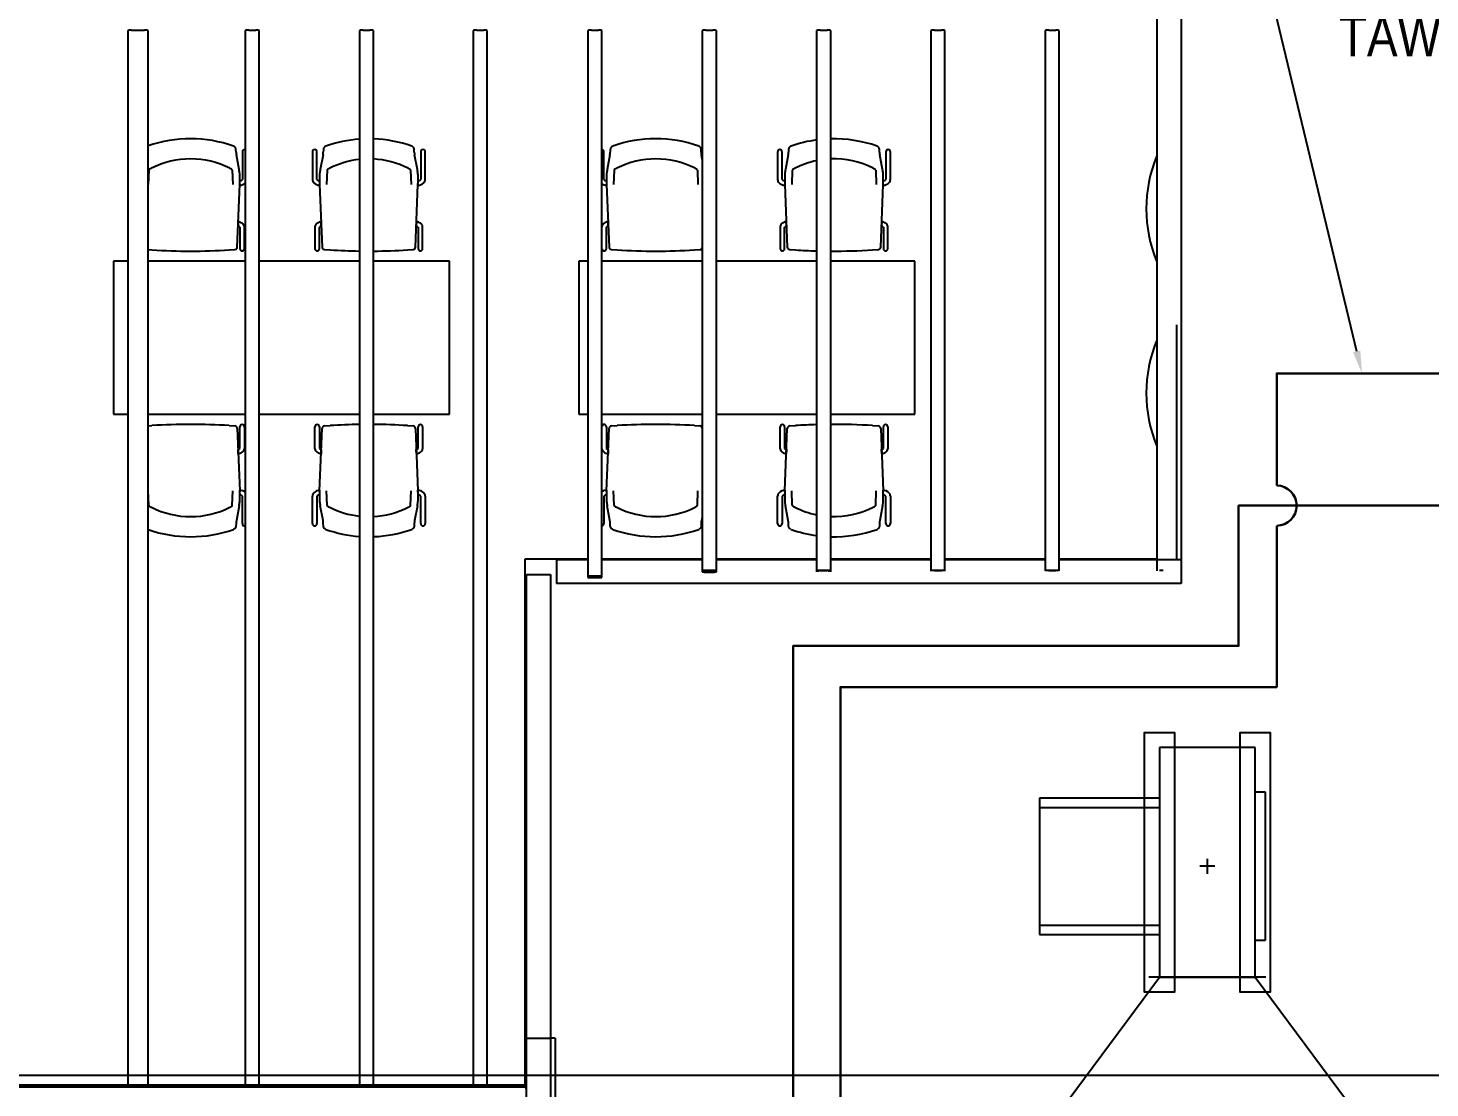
# Model space of a CAD drawing. Header units: inches. Extents: x -3 to 209, y -384 to 20.
# Drawn here: x 143.21 to 150.2, y -264.9 to -259.62 of the extents above; entities that cross this region are included whole.
import ezdxf
from ezdxf import colors
from ezdxf.entities.mleader import LeaderData, LeaderLine
from ezdxf.math import Vec2, Vec3

# ---------------------------------------------------------------- set-up
doc = ezdxf.new("R2010")
doc.units = ezdxf.units.IN
doc.header["$MEASUREMENT"] = 0
for name, color, linetype, lineweight in [('A-FLOR', 253, 'Continuous', 9), ('HVAC -Textos Suministro', 7, 'Continuous', 9), ('I-FURN', 253, 'Continuous', 9), ('I-FURN-PNLS', 253, 'Continuous', 9), ('Q-SPCQ', 253, 'Continuous', 9), ('S-BEAM', 253, 'Continuous', 13), ('S-GRID', 253, 'Continuous', 9), ('TUBO HVAC', 1, 'Continuous', 30)]:
    doc.layers.add(name, color=color, linetype=linetype, lineweight=lineweight)
for name, color, linetype in [('A-WALL', 253, 'Continuous'), ('NFF-FURN', 253, 'Continuous'), ('PROYECTADOS', 253, 'Continuous')]:
    doc.layers.add(name, color=color, linetype=linetype)
doc.styles.add('Arial Narrow', font='ARIALN.TTF', dxfattribs={"height": 0.00295})
doc.styles.get("Standard").update_dxf_attribs({"font": 'arial.ttf'})

# ---------------------------------------------------------------- blocks, each defined once
blk = doc.blocks.new('V201D245')
at = {"linetype": 'Continuous'}
for p, q in [((-14.6, 9.38), (-14.6, 11.38)), ((-14.6, 11.38), (14.6, 11.38)), ((14.6, 11.38), (14.6, 9.38)), ((21.75, 11.5), (21.75, -11.5)), ((-23.31, 9.38), (-23.31, -9.38)), ((21.75, 9.38), (-23.31, 9.38)), ((-1.48, 0), (1.48, 0)), ((0, 1.48), (0, -1.48)), ((-23.31, -9.38), (21.75, -9.38)), ((-13.38, -9.38), (-13.38, -32.94)), ((-11.56, -32.94), (-11.56, -9.38)), ((11.56, -32.94), (11.56, -9.38)), ((13.38, -32.94), (13.38, -9.38)), ((-13.38, -32.94), (13.38, -32.94))]:
    blk.add_line(p, q, dxfattribs=at)
blk = doc.blocks.new('20170303 - Modelo Est RT 16 Arpro CENTRAL_rvt-1-Borde De Placa SobreCubierta')
at = {"layer": 'A-FLOR', "linetype": 'ByBlock', "lineweight": -2}
for p, q in [((-12.4535, 11.826), (-12.4535, 11.8031)), ((-15.2899, 9.1666), (-15.6039, 9.1666)), ((-15.6039, 9.1666), (-15.6039, 6.5452)), ((-14.7194, 9.1666), (-15.2199, 9.1666)), ((-14.1493, 9.1666), (-14.6495, 9.1666)), ((-13.5794, 9.1666), (-14.0793, 9.1666)), ((-13.0093, 9.1666), (-13.5094, 9.1666)), ((-12.4535, 9.1666), (-12.9394, 9.1666))]:
    blk.add_line(p, q, dxfattribs=at)
at = {"layer": 'S-BEAM', "linetype": 'ByBlock', "lineweight": -2}
for p, q in [((-17.5837, 11.8031), (-17.5837, 6.535)), ((-17.5659, 11.804), (-17.5015, 11.804)), ((-17.4837, 6.535), (-17.4837, 11.8031)), ((-16.9988, 11.8031), (-16.9988, 6.535)), ((-16.981, 11.804), (-16.9466, 11.804)), ((-16.9288, 6.535), (-16.9288, 11.8031)), ((-16.4296, 11.8031), (-16.4296, 6.535)), ((-16.4118, 11.804), (-16.3774, 11.804)), ((-16.3596, 6.535), (-16.3596, 11.8031)), ((-15.8619, 11.8031), (-15.8619, 6.535)), ((-15.8441, 11.804), (-15.8097, 11.804)), ((-15.7919, 6.535), (-15.7919, 11.8031)), ((-15.2899, 11.8031), (-15.2899, 9.0819)), ((-15.2721, 11.804), (-15.2377, 11.804)), ((-15.2199, 9.0819), (-15.2199, 11.8031)), ((-14.7194, 11.8031), (-14.7194, 9.1098)), ((-14.7016, 11.804), (-14.6672, 11.804)), ((-14.6494, 9.1098), (-14.6494, 11.8031)), ((-14.1493, 11.8031), (-14.1493, 9.1098)), ((-14.1315, 11.804), (-14.0971, 11.804)), ((-14.0793, 9.1098), (-14.0793, 11.8031)), ((-13.5794, 11.8031), (-13.5794, 9.1098)), ((-13.5616, 11.804), (-13.5272, 11.804)), ((-13.5094, 9.1098), (-13.5094, 11.8031)), ((-13.0093, 11.8031), (-13.0093, 9.1098)), ((-12.9915, 11.804), (-12.9571, 11.804)), ((-12.9393, 9.1098), (-12.9393, 11.8031)), ((-12.4535, 11.8031), (-12.4535, 9.1098)), ((-12.3535, 9.1657), (-12.3535, 10.3352)), ((-14.7194, 9.1098), (-14.7194, 9.1041)), ((-14.7105, 9.1041), (-14.7105, 9.1098)), ((-14.6672, 9.1107), (-14.7016, 9.1107)), ((-14.7016, 9.1102), (-14.6672, 9.1102)), ((-14.6672, 9.1037), (-14.7016, 9.1037)), ((-14.7016, 9.1032), (-14.6672, 9.1032)), ((-14.6583, 9.1098), (-14.6583, 9.1041)), ((-14.6494, 9.1041), (-14.6494, 9.1098)), ((-14.1493, 9.1098), (-14.1493, 9.1041)), ((-14.1404, 9.1041), (-14.1404, 9.1098)), ((-14.0971, 9.1107), (-14.1315, 9.1107)), ((-14.1315, 9.1102), (-14.0971, 9.1102)), ((-14.0882, 9.1098), (-14.0882, 9.1041)), ((-14.0793, 9.1041), (-14.0793, 9.1098)), ((-13.5794, 9.1098), (-13.5794, 9.1067)), ((-13.5705, 9.1068), (-13.5705, 9.1098)), ((-13.5272, 9.1107), (-13.5616, 9.1107)), ((-13.5616, 9.1102), (-13.5272, 9.1102)), ((-13.5183, 9.1098), (-13.5183, 9.1069)), ((-13.5094, 9.107), (-13.5094, 9.1098)), ((-12.9571, 9.1107), (-12.9915, 9.1107)), ((-12.9915, 9.1102), (-12.9571, 9.1102)), ((-12.4215, 9.1107), (-12.4357, 9.1107)), ((-15.2899, 9.0819), (-15.2899, 9.0762)), ((-15.281, 9.0762), (-15.281, 9.0819)), ((-15.2377, 9.0828), (-15.2721, 9.0828)), ((-15.2721, 9.0823), (-15.2377, 9.0823)), ((-15.2377, 9.0758), (-15.2721, 9.0758)), ((-15.2721, 9.0754), (-15.2377, 9.0754)), ((-15.2288, 9.0819), (-15.2288, 9.0762)), ((-15.2199, 9.0762), (-15.2199, 9.0819)), ((-15.5989, 6.5452), (-29.0847, 6.5452)), ((-18.1978, 6.5363), (-17.5674, 6.5363)), ((-17.5015, 6.5359), (-17.5659, 6.5359)), ((-17.5001, 6.5363), (-16.9825, 6.5363)), ((-16.9466, 6.5359), (-16.981, 6.5359)), ((-16.9451, 6.5363), (-16.4132, 6.5363)), ((-16.3774, 6.5359), (-16.4118, 6.5359)), ((-16.3759, 6.5363), (-15.8456, 6.5363)), ((-15.8097, 6.5359), (-15.8441, 6.5359)), ((-15.8083, 6.5363), (-15.5989, 6.5363)), ((-15.5989, 6.5452), (-15.5989, 6.5274))]:
    blk.add_line(p, q, dxfattribs=at)
for centre, major_axis, ratio, start_param, end_param in [((-17.5659, 11.8031), (0.0178, 0), 0.049437, 1.570796, 3.141593), ((-17.5015, 11.8031), (0.0178, 0), 0.049437, 0, 1.570796), ((-16.981, 11.8031), (0.0178, 0), 0.049437, 1.570796, 3.141593), ((-16.9466, 11.8031), (0.0178, 0), 0.049437, 0, 1.570796), ((-16.4118, 11.8031), (0.0178, 0), 0.049437, 1.570796, 3.141593), ((-16.3774, 11.8031), (0.0178, 0), 0.049437, 0, 1.570796), ((-15.8441, 11.8031), (0.0178, 0), 0.049437, 1.570796, 3.141593), ((-15.8097, 11.8031), (0.0178, 0), 0.049437, 0, 1.570796), ((-15.2721, 11.8031), (0.0178, 0), 0.049437, 1.570796, 3.141593), ((-15.2377, 11.8031), (0.0178, 0), 0.049437, 0, 1.570796), ((-14.7016, 11.8031), (0.0178, 0), 0.049445, 1.570796, 3.141593), ((-14.6672, 11.8031), (0.0178, 0), 0.049445, 0, 1.570796), ((-14.1315, 11.8031), (0.0178, 0), 0.049445, 1.570796, 3.141593), ((-14.0971, 11.8031), (0.0178, 0), 0.049445, 0, 1.570796), ((-13.5616, 11.8031), (0.0178, 0), 0.049445, 1.570796, 3.141593), ((-13.5272, 11.8031), (0.0178, 0), 0.049445, 0, 1.570796), ((-12.9915, 11.8031), (0.0178, 0), 0.049445, 1.570796, 3.141593), ((-12.9571, 11.8031), (0.0178, 0), 0.049445, 0, 1.570796), ((-12.4357, 11.8031), (0.0178, 0), 0.049445, 2.775298, 3.141593), ((-14.7016, 9.1098), (0.0178, 0), 0.049445, 1.570796, 3.141593), ((-14.7016, 9.1041), (0.0178, 0), 0.049445, 3.141593, 4.712389), ((-14.7016, 9.1098), (0.0089, 0), 0.049445, 1.570796, 3.141593), ((-14.7016, 9.1041), (0.0089, 0), 0.049445, 3.141593, 4.712389), ((-14.6672, 9.1098), (0.0178, 0), 0.049445, 0, 1.570796), ((-14.6672, 9.1098), (0.0089, 0), 0.049445, 0, 1.570796), ((-14.6672, 9.1041), (-0.0178, 0), 0.049445, 1.570796, 3.141593), ((-14.6672, 9.1041), (0.0089, 0), 0.049445, 4.712389, 6.283185), ((-14.1315, 9.1098), (0.0178, 0), 0.049445, 1.570796, 3.141593), ((-14.1315, 9.1098), (0.0089, 0), 0.049445, 1.570796, 3.141593), ((-14.0971, 9.1098), (0.0178, 0), 0.049445, 0, 1.570796), ((-14.0971, 9.1098), (0.0089, 0), 0.049445, 0, 1.570796), ((-13.5616, 9.1098), (0.0178, 0), 0.049445, 1.570796, 3.141593), ((-13.5616, 9.1098), (0.0089, 0), 0.049445, 1.570796, 3.141593), ((-13.5272, 9.1098), (0.0178, 0), 0.049445, 0, 1.570796), ((-13.5272, 9.1098), (0.0089, 0), 0.049445, 0, 1.570796), ((-12.9915, 9.1098), (0.0178, 0), 0.049445, 1.570796, 3.141593), ((-12.9915, 9.1098), (0.0089, 0), 0.049445, 1.570796, 3.141593), ((-12.9571, 9.1098), (0.0178, 0), 0.049445, 0, 1.570796), ((-12.9571, 9.1098), (0.0089, 0), 0.049445, 0, 1.570796), ((-12.4357, 9.1098), (0.0178, 0), 0.049445, 1.570796, 1.74775), ((-15.2721, 9.0819), (0.0178, 0), 0.049437, 1.570796, 3.141593), ((-15.2721, 9.0762), (0.0178, 0), 0.049437, 3.141593, 4.712389), ((-15.2721, 9.0819), (0.0089, 0), 0.049437, 1.570796, 3.141593), ((-15.2721, 9.0762), (0.0089, 0), 0.049437, 3.141593, 4.712389), ((-15.2377, 9.0819), (0.0178, 0), 0.049437, 0, 1.570796), ((-15.2377, 9.0819), (0.0089, 0), 0.049437, 0, 1.570796), ((-15.2377, 9.0762), (-0.0178, 0), 0.049437, 1.570796, 3.141593), ((-15.2377, 9.0762), (0.0089, 0), 0.049437, 4.712389, 6.283185), ((-17.5659, 6.535), (0.0178, 0), 0.049437, 1.570796, 1.994066), ((-17.5015, 6.535), (0.0178, 0), 0.049437, 1.147527, 1.570796), ((-16.981, 6.535), (0.0178, 0), 0.049437, 1.570796, 1.994066), ((-16.9466, 6.535), (0.0178, 0), 0.049437, 1.147527, 1.570796), ((-16.4118, 6.535), (0.0178, 0), 0.049437, 1.570796, 1.994066), ((-16.3774, 6.535), (0.0178, 0), 0.049437, 1.147527, 1.570796), ((-15.8441, 6.535), (0.0178, 0), 0.049437, 1.570796, 1.994066), ((-15.8097, 6.535), (0.0178, 0), 0.049437, 1.147527, 1.570796)]:
    blk.add_ellipse(centre, major_axis=major_axis, ratio=ratio, start_param=start_param, end_param=end_param, dxfattribs=at)
blk = doc.blocks.new('Haworth_Planes-Collaborative_Table-Rectangular - 30_ x 66_-V3-Borde De Placa SobreCubierta')
at = {"layer": 'I-FURN-PNLS', "linetype": 'ByBlock', "lineweight": -2}
for p, q in [((-0.7659, 0.381), (-0.8382, 0.381)), ((-0.8382, 0.381), (-0.8382, -0.381)), ((-0.1809, 0.381), (-0.6659, 0.381)), ((0.3883, 0.381), (-0.1109, 0.381)), ((0.8382, 0.381), (0.4583, 0.381)), ((0.8382, -0.381), (0.8382, 0.381)), ((-0.8382, -0.381), (-0.7659, -0.381)), ((-0.6659, -0.381), (-0.1809, -0.381)), ((-0.1109, -0.381), (0.3883, -0.381)), ((0.4583, -0.381), (0.8382, -0.381))]:
    blk.add_line(p, q, dxfattribs=at)
blk = doc.blocks.new('Haworth_Chair_Very-Perforated Side and Seminar - Arms-V4-Borde De Placa SobreCubierta')
at = {"layer": 'I-FURN', "linetype": 'ByBlock', "lineweight": -2}
for p, q in [((-0.212, 0.2478), (-0.1928, 0.2491)), ((0.1928, 0.2491), (0.2211, 0.2472)), ((0.2329, 0.2351), (0.2452, -0.0762)), ((0.2464, 0.1353), (0.2464, 0.2432)), ((0.2684, 0.2432), (0.2684, 0.1329)), ((0.2379, 0.1081), (0.237, 0.1307)), ((-0.2082, -0.1476), (-0.2107, -0.0762)), ((0.2082, -0.1476), (0.2107, -0.0762)), ((0.2452, -0.0762), (0.2451, -0.0723)), ((0.2453, -0.0787), (0.2452, -0.0762)), ((0.2452, -0.0762), (0.2453, -0.0787)), ((0.2587, -0.2394), (0.2587, -0.1025)), ((0.2422, -0.1511), (0.2284, -0.2247)), ((0.2268, -0.2388), (0.2265, -0.2515))]:
    blk.add_line(p, q, dxfattribs=at)
for centre, radius, start, end in [((0, -2.8583), 3.1134, 86.44969, 93.55031), ((0.2202, 0.2346), 0.0127, 2.26601, 85.92714), ((0.2574, 0.2432), 0.011, 0, 180), ((0.2293, 0.1585), 0.0289, 285.59052, 306.40948), ((0.2256, 0.1648), 0.058, 282.30662, 303.69338), ((0.2441, 0.137), 0.0247, 303.69338, 350.30662), ((0.1104, -0.1192), 0.1352, 350.25798, 0.28281), ((0.2407, -0.1203), 0.0482, 47.88368, 84.7936), ((-0.378, -0.1033), 0.6238, 0.73156, 2.26601), ((-0.378, -0.1033), 0.6238, 358.60396, 2.26601), ((0.2405, -0.1236), 0.0287, 59.8526, 79.45991), ((0.2497, -0.1077), 0.0104, 30.1474, 59.8526), ((-0.2011, -0.1472), 0.0071, 183.43533, 236.56467), ((-0.1799, -0.115), 0.0456, 236.56467, 249.36884), ((0.0006, 0.225), 0.4297, 242.96676, 297.03324), ((0.1799, -0.115), 0.0456, 290.63116, 303.43533), ((0.2011, -0.1472), 0.0071, 303.43533, 356.56467), ((0.0425, -0.1136), 0.2032, 349.35773, 351.93683), ((0, 0.3398), 0.6447, 250.79418, 289.43063), ((0.3182, -0.2416), 0.0914, 169.35773, 178.27689), ((0.27, -0.2394), 0.0113, 180, 284.99676)]:
    blk.add_arc(centre, radius, start, end, dxfattribs=at)
for points in [[(0.2259, -0.2554), (0.2255, -0.2569), (0.2245, -0.2596), (0.2219, -0.2632), (0.2185, -0.2662), (0.2159, -0.2676), (0.2145, -0.2681)], [(0.2265, -0.2515), (0.2264, -0.2521), (0.2263, -0.2534), (0.2261, -0.2548), (0.2259, -0.2554)]]:
    blk.add_open_spline(points, degree=3, dxfattribs=at)
blk = doc.blocks.new('Haworth_Chair_Very-Perforated Side and Seminar - Arms-V5-Borde De Placa SobreCubierta')
at = {"layer": 'I-FURN', "linetype": 'ByBlock', "lineweight": -2}
for p, q in [((-0.2684, 0.1329), (-0.2684, 0.2432)), ((-0.2464, 0.2432), (-0.2464, 0.1353)), ((-0.2452, -0.0762), (-0.2329, 0.2351)), ((-0.2211, 0.2472), (-0.1928, 0.2491)), ((0.1928, 0.2491), (0.2211, 0.2472)), ((0.2329, 0.2351), (0.2452, -0.0762)), ((0.2464, 0.1353), (0.2464, 0.2432)), ((0.2684, 0.2432), (0.2684, 0.1329)), ((-0.237, 0.1307), (-0.2379, 0.1081)), ((0.2379, 0.1081), (0.237, 0.1307)), ((-0.2813, -0.2394), (-0.2813, -0.1024)), ((-0.2587, -0.1025), (-0.2587, -0.2394)), ((-0.2452, -0.0762), (-0.2453, -0.0787)), ((-0.2453, -0.0787), (-0.2452, -0.0762)), ((-0.2451, -0.0723), (-0.2452, -0.0762)), ((-0.2082, -0.1476), (-0.2107, -0.0762)), ((0.2082, -0.1476), (0.2107, -0.0762)), ((0.2452, -0.0762), (0.2451, -0.0723)), ((0.2453, -0.0787), (0.2452, -0.0762)), ((0.2452, -0.0762), (0.2453, -0.0787)), ((0.2587, -0.2394), (0.2587, -0.1025)), ((0.2813, -0.1024), (0.2813, -0.2394)), ((-0.2284, -0.2247), (-0.2422, -0.1511)), ((0.2422, -0.1511), (0.2284, -0.2247)), ((-0.2265, -0.2515), (-0.2268, -0.2388)), ((0.2268, -0.2388), (0.2265, -0.2515))]:
    blk.add_line(p, q, dxfattribs=at)
for centre, radius, start, end in [((-0.2574, 0.2432), 0.011, 0, 180), ((-0.2202, 0.2346), 0.0127, 94.07286, 177.73399), ((0, -2.8583), 3.1134, 90.8631, 93.55031), ((0, -2.8583), 3.1134, 86.44969, 89.57406), ((0.2202, 0.2346), 0.0127, 2.26601, 85.92714), ((0.2574, 0.2432), 0.011, 0, 180), ((-0.2441, 0.137), 0.0247, 189.69338, 236.30662), ((-0.2256, 0.1648), 0.058, 236.30662, 257.69338), ((-0.2293, 0.1585), 0.0289, 233.59052, 254.40948), ((0.2293, 0.1585), 0.0289, 285.59052, 306.40948), ((0.2256, 0.1648), 0.058, 282.30662, 303.69338), ((0.2441, 0.137), 0.0247, 303.69338, 350.30662), ((-0.258, -0.1024), 0.0233, 134, 180), ((-0.2407, -0.1203), 0.0482, 95.2064, 134), ((-0.2497, -0.1077), 0.0104, 120.1474, 149.8526), ((-0.2405, -0.1236), 0.0287, 100.54009, 120.1474), ((0.378, -0.1033), 0.6238, 177.73399, 179.26844), ((0.378, -0.1033), 0.6238, 177.73399, 181.39604), ((-0.1104, -0.1192), 0.1352, 179.71719, 189.74202), ((0.1104, -0.1192), 0.1352, 350.25798, 0.28281), ((0.2407, -0.1203), 0.0482, 46, 84.7936), ((-0.378, -0.1033), 0.6238, 0.73156, 2.26601), ((-0.378, -0.1033), 0.6238, 358.60396, 2.26601), ((0.2405, -0.1236), 0.0287, 59.8526, 79.45991), ((0.2497, -0.1077), 0.0104, 30.1474, 59.8526), ((0.258, -0.1024), 0.0233, 0, 46), ((-0.0425, -0.1136), 0.2032, 188.06317, 190.64227), ((-0.2011, -0.1472), 0.0071, 183.43533, 236.56467), ((-0.1799, -0.115), 0.0456, 236.56467, 249.36884), ((0.0006, 0.225), 0.4297, 242.96676, 263.63708), ((0.0006, 0.225), 0.4297, 273.00251, 297.03324), ((0.1799, -0.115), 0.0456, 290.63116, 303.43533), ((0.2011, -0.1472), 0.0071, 303.43533, 356.56467), ((0.0425, -0.1136), 0.2032, 349.35773, 351.93683), ((-0.27, -0.2394), 0.0113, 180, 0), ((-0.3182, -0.2416), 0.0914, 1.72311, 10.64227), ((0, 0.3398), 0.6447, 250.56937, 265.82859), ((0, 0.3398), 0.6447, 272.05727, 289.43063), ((0.3182, -0.2416), 0.0914, 169.35773, 178.27689), ((0.27, -0.2394), 0.0113, 180, 0)]:
    blk.add_arc(centre, radius, start, end, dxfattribs=at)
for points in [[(-0.2259, -0.2554), (-0.2261, -0.2548), (-0.2263, -0.2534), (-0.2264, -0.2521), (-0.2265, -0.2515)], [(-0.2145, -0.2681), (-0.2159, -0.2676), (-0.2185, -0.2662), (-0.2219, -0.2632), (-0.2245, -0.2596), (-0.2255, -0.2569), (-0.2259, -0.2554)], [(0.2259, -0.2554), (0.2255, -0.2569), (0.2245, -0.2596), (0.2219, -0.2632), (0.2185, -0.2662), (0.2159, -0.2676), (0.2145, -0.2681)], [(0.2265, -0.2515), (0.2264, -0.2521), (0.2263, -0.2534), (0.2261, -0.2548), (0.2259, -0.2554)]]:
    blk.add_open_spline(points, degree=3, dxfattribs=at)
blk = doc.blocks.new('Haworth_Chair_Very-Perforated Side and Seminar - Arms-V6-Borde De Placa SobreCubierta')
at = {"layer": 'I-FURN', "linetype": 'ByBlock', "lineweight": -2}
for p, q in [((0.2268, 0.2388), (0.2265, 0.2515)), ((0.2422, 0.1511), (0.2284, 0.2247)), ((0.2587, 0.2394), (0.2587, 0.1025)), ((-0.2082, 0.1476), (-0.2107, 0.0762)), ((0.2082, 0.1476), (0.2107, 0.0762)), ((0.2329, -0.2351), (0.2452, 0.0762)), ((0.2452, 0.0762), (0.2451, 0.0723)), ((0.2453, 0.0787), (0.2452, 0.0762)), ((0.2452, 0.0762), (0.2453, 0.0787)), ((0.2379, -0.1081), (0.237, -0.1307)), ((0.2464, -0.1353), (0.2464, -0.2432)), ((0.2684, -0.2432), (0.2684, -0.1329)), ((-0.212, -0.2478), (-0.1928, -0.2491)), ((0.1928, -0.2491), (0.2211, -0.2472))]:
    blk.add_line(p, q, dxfattribs=at)
for centre, radius, start, end in [((0, -0.3398), 0.6447, 70.56937, 109.20582), ((0.3182, 0.2416), 0.0914, 181.72311, 190.64227), ((0.27, 0.2394), 0.0113, 75.00324, 180), ((-0.2011, 0.1472), 0.0071, 123.43533, 176.56467), ((-0.1799, 0.115), 0.0456, 110.63116, 123.43533), ((0.0006, -0.225), 0.4297, 62.96676, 117.03324), ((0.1799, 0.115), 0.0456, 56.56467, 69.36884), ((0.2011, 0.1472), 0.0071, 3.43533, 56.56467), ((0.0425, 0.1136), 0.2032, 8.06317, 10.64227), ((0.1104, 0.1192), 0.1352, 359.71719, 9.74202), ((0.2407, 0.1203), 0.0482, 275.2064, 312.11632), ((-0.378, 0.1033), 0.6238, 357.73399, 1.39604), ((-0.378, 0.1033), 0.6238, 357.73399, 359.26844), ((0.2405, 0.1236), 0.0287, 280.54009, 300.1474), ((0.2497, 0.1077), 0.0104, 300.1474, 329.8526), ((0.2293, -0.1585), 0.0289, 53.59052, 74.40948), ((0.2256, -0.1648), 0.058, 56.30662, 77.69338), ((0.2441, -0.137), 0.0247, 9.69338, 56.30662), ((0, 2.8583), 3.1134, 266.44969, 273.55031), ((0.2202, -0.2346), 0.0127, 274.07286, 357.73399), ((0.2574, -0.2432), 0.011, 180, 360)]:
    blk.add_arc(centre, radius, start, end, dxfattribs=at)
for points in [[(0.2259, 0.2554), (0.2255, 0.2569), (0.2245, 0.2596), (0.2219, 0.2632), (0.2185, 0.2662), (0.2159, 0.2676), (0.2145, 0.2681)], [(0.2265, 0.2515), (0.2264, 0.2521), (0.2263, 0.2534), (0.2261, 0.2548), (0.2259, 0.2554)]]:
    blk.add_open_spline(points, degree=3, dxfattribs=at)
blk = doc.blocks.new('Haworth_Chair_Very-Perforated Side and Seminar - Arms-V7-Borde De Placa SobreCubierta')
at = {"layer": 'I-FURN', "linetype": 'ByBlock', "lineweight": -2}
for p, q in [((-0.2813, 0.2394), (-0.2813, 0.1024)), ((-0.2587, 0.1025), (-0.2587, 0.2394)), ((-0.2284, 0.2247), (-0.2422, 0.1511)), ((-0.2265, 0.2515), (-0.2268, 0.2388)), ((0.2268, 0.2388), (0.2265, 0.2515)), ((0.2422, 0.1511), (0.2284, 0.2247)), ((0.2587, 0.2394), (0.2587, 0.1025)), ((0.2813, 0.1024), (0.2813, 0.2394)), ((-0.2082, 0.1476), (-0.2107, 0.0762)), ((0.2082, 0.1476), (0.2107, 0.0762)), ((-0.2452, 0.0762), (-0.2453, 0.0787)), ((-0.2453, 0.0787), (-0.2452, 0.0762)), ((-0.2451, 0.0723), (-0.2452, 0.0762)), ((-0.2452, 0.0762), (-0.2329, -0.2351)), ((0.2329, -0.2351), (0.2452, 0.0762)), ((0.2452, 0.0762), (0.2451, 0.0723)), ((0.2453, 0.0787), (0.2452, 0.0762)), ((0.2452, 0.0762), (0.2453, 0.0787)), ((-0.2684, -0.1329), (-0.2684, -0.2432)), ((-0.2464, -0.2432), (-0.2464, -0.1353)), ((-0.237, -0.1307), (-0.2379, -0.1081)), ((0.2379, -0.1081), (0.237, -0.1307)), ((0.2464, -0.1353), (0.2464, -0.2432)), ((0.2684, -0.2432), (0.2684, -0.1329)), ((-0.2211, -0.2472), (-0.1928, -0.2491)), ((0.1928, -0.2491), (0.2211, -0.2472))]:
    blk.add_line(p, q, dxfattribs=at)
for centre, radius, start, end in [((0, -0.3398), 0.6447, 94.17141, 109.43063), ((0, -0.3398), 0.6447, 70.56937, 87.94273), ((-0.27, 0.2394), 0.0113, 360, 180), ((-0.3182, 0.2416), 0.0914, 349.35773, 358.27689), ((0.3182, 0.2416), 0.0914, 181.72311, 190.64227), ((0.27, 0.2394), 0.0113, 360, 180), ((-0.1104, 0.1192), 0.1352, 170.25798, 180.28281), ((-0.0425, 0.1136), 0.2032, 169.35773, 171.93683), ((-0.2011, 0.1472), 0.0071, 123.43533, 176.56467), ((-0.1799, 0.115), 0.0456, 110.63116, 123.43533), ((0.0006, -0.225), 0.4297, 96.36292, 117.03324), ((0.0006, -0.225), 0.4297, 62.96676, 86.99749), ((0.1799, 0.115), 0.0456, 56.56467, 69.36884), ((0.2011, 0.1472), 0.0071, 3.43533, 56.56467), ((0.0425, 0.1136), 0.2032, 8.06317, 10.64227), ((0.1104, 0.1192), 0.1352, 359.71719, 9.74202), ((-0.258, 0.1024), 0.0233, 180, 226), ((-0.2407, 0.1203), 0.0482, 226, 264.7936), ((-0.2497, 0.1077), 0.0104, 210.1474, 239.8526), ((-0.2405, 0.1236), 0.0287, 239.8526, 259.45991), ((0.378, 0.1033), 0.6238, 178.60396, 182.26601), ((0.378, 0.1033), 0.6238, 180.73156, 182.26601), ((0.2407, 0.1203), 0.0482, 275.2064, 314), ((-0.378, 0.1033), 0.6238, 357.73399, 1.39604), ((-0.378, 0.1033), 0.6238, 357.73399, 359.26844), ((0.2405, 0.1236), 0.0287, 280.54009, 300.1474), ((0.2497, 0.1077), 0.0104, 300.1474, 329.8526), ((0.258, 0.1024), 0.0233, 314, 360), ((-0.2441, -0.137), 0.0247, 123.69338, 170.30662), ((-0.2256, -0.1648), 0.058, 102.30662, 123.69338), ((-0.2293, -0.1585), 0.0289, 105.59052, 126.40948), ((0.2293, -0.1585), 0.0289, 53.59052, 74.40948), ((0.2256, -0.1648), 0.058, 56.30662, 77.69338), ((0.2441, -0.137), 0.0247, 9.69338, 56.30662), ((-0.2574, -0.2432), 0.011, 180, 360), ((-0.2202, -0.2346), 0.0127, 182.26601, 265.92714), ((0, 2.8583), 3.1134, 266.44969, 269.1369), ((0, 2.8583), 3.1134, 270.42594, 273.55031), ((0.2202, -0.2346), 0.0127, 274.07286, 357.73399), ((0.2574, -0.2432), 0.011, 180, 360)]:
    blk.add_arc(centre, radius, start, end, dxfattribs=at)
for points in [[(-0.2259, 0.2554), (-0.2261, 0.2548), (-0.2263, 0.2534), (-0.2264, 0.2521), (-0.2265, 0.2515)], [(-0.2145, 0.2681), (-0.2159, 0.2676), (-0.2185, 0.2662), (-0.2219, 0.2632), (-0.2245, 0.2596), (-0.2255, 0.2569), (-0.2259, 0.2554)], [(0.2259, 0.2554), (0.2255, 0.2569), (0.2245, 0.2596), (0.2219, 0.2632), (0.2185, 0.2662), (0.2159, 0.2676), (0.2145, 0.2681)], [(0.2265, 0.2515), (0.2264, 0.2521), (0.2263, 0.2534), (0.2261, 0.2548), (0.2259, 0.2554)]]:
    blk.add_open_spline(points, degree=3, dxfattribs=at)
blk = doc.blocks.new('Haworth_Planes-Collaborative_Table-Rectangular - 30_ x 66_-V8-Borde De Placa SobreCubierta')
at = {"layer": 'I-FURN-PNLS', "linetype": 'ByBlock', "lineweight": -2}
for p, q in [((-0.7918, 0.381), (-0.8382, 0.381)), ((-0.8382, 0.381), (-0.8382, -0.381)), ((-0.2216, 0.381), (-0.722, 0.381)), ((0.3486, 0.381), (-0.1516, 0.381)), ((0.8382, 0.381), (0.4186, 0.381)), ((0.8382, -0.381), (0.8382, 0.381)), ((-0.8382, -0.381), (-0.792, -0.381)), ((-0.7222, -0.381), (-0.2216, -0.381)), ((-0.1516, -0.381), (0.3486, -0.381)), ((0.4186, -0.381), (0.8382, -0.381))]:
    blk.add_line(p, q, dxfattribs=at)
blk = doc.blocks.new('Haworth_Chair_Very-Perforated Side and Seminar - Arms-V9-Borde De Placa SobreCubierta')
at = {"layer": 'I-FURN', "linetype": 'ByBlock', "lineweight": -2}
for p, q in [((-0.2464, 0.2432), (-0.2464, 0.1353)), ((-0.2452, -0.0762), (-0.2329, 0.2351)), ((-0.2211, 0.2472), (-0.1928, 0.2491)), ((0.1928, 0.2491), (0.2211, 0.2472)), ((-0.237, 0.1307), (-0.2379, 0.1081)), ((-0.2587, -0.1025), (-0.2587, -0.2394)), ((-0.2452, -0.0762), (-0.2453, -0.0787)), ((-0.2453, -0.0787), (-0.2452, -0.0762)), ((-0.2451, -0.0723), (-0.2452, -0.0762)), ((-0.2082, -0.1476), (-0.2107, -0.0762)), ((0.2082, -0.1476), (0.2107, -0.0762)), ((-0.2284, -0.2247), (-0.2422, -0.1511)), ((0.2323, -0.2039), (0.2284, -0.2247)), ((-0.2265, -0.2515), (-0.2268, -0.2388)), ((0.2268, -0.2388), (0.2265, -0.2515))]:
    blk.add_line(p, q, dxfattribs=at)
for centre, radius, start, end in [((-0.2574, 0.2432), 0.011, 0, 165), ((-0.2202, 0.2346), 0.0127, 94.07286, 177.73399), ((0, -2.8583), 3.1134, 86.44969, 93.55031), ((0.2202, 0.2346), 0.0127, 17.95916, 85.92714), ((-0.2441, 0.137), 0.0247, 191.5287, 236.30662), ((-0.2256, 0.1648), 0.058, 236.30662, 257.69338), ((-0.2293, 0.1585), 0.0289, 233.59052, 254.40948), ((-0.2407, -0.1203), 0.0482, 95.2064, 125.13972), ((-0.2497, -0.1077), 0.0104, 120.1474, 149.8526), ((-0.2405, -0.1236), 0.0287, 100.54009, 120.1474), ((0.378, -0.1033), 0.6238, 177.73399, 179.26844), ((0.378, -0.1033), 0.6238, 177.73399, 181.39604), ((-0.1104, -0.1192), 0.1352, 179.71719, 189.74202), ((-0.0425, -0.1136), 0.2032, 188.06317, 190.64227), ((-0.2011, -0.1472), 0.0071, 183.43533, 236.56467), ((-0.1799, -0.115), 0.0456, 236.56467, 249.36884), ((0.0006, 0.225), 0.4297, 242.96676, 297.03324), ((0.1799, -0.115), 0.0456, 290.63116, 303.43533), ((0.2011, -0.1472), 0.0071, 303.43533, 356.56467), ((-0.27, -0.2394), 0.0113, 285, 0), ((-0.3182, -0.2416), 0.0914, 1.72311, 10.64227), ((0, 0.3398), 0.6447, 250.56937, 289.43063), ((0.3182, -0.2416), 0.0914, 169.35773, 178.27689)]:
    blk.add_arc(centre, radius, start, end, dxfattribs=at)
for points in [[(-0.2259, -0.2554), (-0.2261, -0.2548), (-0.2263, -0.2534), (-0.2264, -0.2521), (-0.2265, -0.2515)], [(-0.2145, -0.2681), (-0.2159, -0.2676), (-0.2185, -0.2662), (-0.2219, -0.2632), (-0.2245, -0.2596), (-0.2255, -0.2569), (-0.2259, -0.2554)], [(0.2259, -0.2554), (0.2255, -0.2569), (0.2245, -0.2596), (0.2219, -0.2632), (0.2185, -0.2662), (0.2159, -0.2676), (0.2145, -0.2681)], [(0.2265, -0.2515), (0.2264, -0.2521), (0.2263, -0.2534), (0.2261, -0.2548), (0.2259, -0.2554)]]:
    blk.add_open_spline(points, degree=3, dxfattribs=at)
blk = doc.blocks.new('Haworth_Chair_Very-Perforated Side and Seminar - Arms-V10-Borde De Placa SobreCubierta')
at = {"layer": 'I-FURN', "linetype": 'ByBlock', "lineweight": -2}
for p, q in [((-0.2684, 0.1329), (-0.2684, 0.2432)), ((-0.2464, 0.2432), (-0.2464, 0.1353)), ((-0.2452, -0.0762), (-0.2329, 0.2351)), ((-0.2211, 0.2472), (-0.1928, 0.2491)), ((0.1928, 0.2491), (0.2211, 0.2472)), ((0.2329, 0.2351), (0.2452, -0.0762)), ((0.2464, 0.1353), (0.2464, 0.2432)), ((0.2684, 0.2432), (0.2684, 0.1329)), ((-0.237, 0.1307), (-0.2379, 0.1081)), ((0.2379, 0.1081), (0.237, 0.1307)), ((-0.2813, -0.2394), (-0.2813, -0.1024)), ((-0.2587, -0.1025), (-0.2587, -0.2394)), ((-0.2452, -0.0762), (-0.2453, -0.0787)), ((-0.2453, -0.0787), (-0.2452, -0.0762)), ((-0.2451, -0.0723), (-0.2452, -0.0762)), ((-0.2082, -0.1476), (-0.2107, -0.0762)), ((0.2082, -0.1476), (0.2107, -0.0762)), ((0.2452, -0.0762), (0.2451, -0.0723)), ((0.2453, -0.0787), (0.2452, -0.0762)), ((0.2452, -0.0762), (0.2453, -0.0787)), ((0.2587, -0.2394), (0.2587, -0.1025)), ((0.2813, -0.1024), (0.2813, -0.2394)), ((-0.2284, -0.2247), (-0.2422, -0.1511)), ((0.2422, -0.1511), (0.2284, -0.2247)), ((-0.2265, -0.2515), (-0.2268, -0.2388)), ((0.2268, -0.2388), (0.2265, -0.2515))]:
    blk.add_line(p, q, dxfattribs=at)
for centre, radius, start, end in [((-0.2574, 0.2432), 0.011, 0, 180), ((-0.2202, 0.2346), 0.0127, 94.07286, 177.73399), ((0, -2.8583), 3.1134, 91.5892, 93.55031), ((0, -2.8583), 3.1134, 86.44969, 90.31023), ((0.2202, 0.2346), 0.0127, 2.26601, 85.92714), ((0.2574, 0.2432), 0.011, 0, 180), ((-0.2441, 0.137), 0.0247, 189.69338, 236.30662), ((-0.2256, 0.1648), 0.058, 236.30662, 257.69338), ((-0.2293, 0.1585), 0.0289, 233.59052, 254.40948), ((0.2293, 0.1585), 0.0289, 285.59052, 306.40948), ((0.2256, 0.1648), 0.058, 282.30662, 303.69338), ((0.2441, 0.137), 0.0247, 303.69338, 350.30662), ((-0.258, -0.1024), 0.0233, 134, 180), ((-0.2407, -0.1203), 0.0482, 95.2064, 134), ((-0.2497, -0.1077), 0.0104, 120.1474, 149.8526), ((-0.2405, -0.1236), 0.0287, 100.54009, 120.1474), ((0.378, -0.1033), 0.6238, 177.73399, 179.26844), ((0.378, -0.1033), 0.6238, 177.73399, 181.39604), ((-0.1104, -0.1192), 0.1352, 179.71719, 189.74202), ((0.1104, -0.1192), 0.1352, 350.25798, 0.28281), ((0.2407, -0.1203), 0.0482, 46, 84.7936), ((-0.378, -0.1033), 0.6238, 0.73156, 2.26601), ((-0.378, -0.1033), 0.6238, 358.60396, 2.26601), ((0.2405, -0.1236), 0.0287, 59.8526, 79.45991), ((0.2497, -0.1077), 0.0104, 30.1474, 59.8526), ((0.258, -0.1024), 0.0233, 0, 46), ((-0.0425, -0.1136), 0.2032, 188.06317, 190.64227), ((-0.2011, -0.1472), 0.0071, 183.43533, 236.56467), ((-0.1799, -0.115), 0.0456, 236.56467, 249.36884), ((0.0006, 0.225), 0.4297, 242.96676, 258.25325), ((0.0006, 0.225), 0.4297, 267.68657, 297.03324), ((0.1799, -0.115), 0.0456, 290.63116, 303.43533), ((0.2011, -0.1472), 0.0071, 303.43533, 356.56467), ((0.0425, -0.1136), 0.2032, 349.35773, 351.93683), ((-0.27, -0.2394), 0.0113, 180, 0), ((-0.3182, -0.2416), 0.0914, 1.72311, 10.64227), ((0, 0.3398), 0.6447, 250.56937, 262.27048), ((0, 0.3398), 0.6447, 268.52022, 289.43063), ((0.3182, -0.2416), 0.0914, 169.35773, 178.27689), ((0.27, -0.2394), 0.0113, 180, 0)]:
    blk.add_arc(centre, radius, start, end, dxfattribs=at)
for points in [[(-0.2259, -0.2554), (-0.2261, -0.2548), (-0.2263, -0.2534), (-0.2264, -0.2521), (-0.2265, -0.2515)], [(-0.2145, -0.2681), (-0.2159, -0.2676), (-0.2185, -0.2662), (-0.2219, -0.2632), (-0.2245, -0.2596), (-0.2255, -0.2569), (-0.2259, -0.2554)], [(0.2259, -0.2554), (0.2255, -0.2569), (0.2245, -0.2596), (0.2219, -0.2632), (0.2185, -0.2662), (0.2159, -0.2676), (0.2145, -0.2681)], [(0.2265, -0.2515), (0.2264, -0.2521), (0.2263, -0.2534), (0.2261, -0.2548), (0.2259, -0.2554)]]:
    blk.add_open_spline(points, degree=3, dxfattribs=at)
blk = doc.blocks.new('Haworth_Chair_Very-Perforated Side and Seminar - Arms-V11-Borde De Placa SobreCubierta')
at = {"layer": 'I-FURN', "linetype": 'ByBlock', "lineweight": -2}
for p, q in [((-0.2587, 0.1025), (-0.2587, 0.2394)), ((-0.2284, 0.2247), (-0.2422, 0.1511)), ((-0.2265, 0.2515), (-0.2268, 0.2388)), ((0.2268, 0.2388), (0.2265, 0.2515)), ((0.2323, 0.2039), (0.2284, 0.2247)), ((-0.2082, 0.1476), (-0.2107, 0.0762)), ((0.2082, 0.1476), (0.2107, 0.0762)), ((-0.2452, 0.0762), (-0.2453, 0.0787)), ((-0.2453, 0.0787), (-0.2452, 0.0762)), ((-0.2451, 0.0723), (-0.2452, 0.0762)), ((-0.2452, 0.0762), (-0.2329, -0.2351)), ((-0.2464, -0.2432), (-0.2464, -0.1353)), ((-0.237, -0.1307), (-0.2379, -0.1081)), ((-0.2211, -0.2472), (-0.1928, -0.2491)), ((0.1928, -0.2491), (0.2211, -0.2472))]:
    blk.add_line(p, q, dxfattribs=at)
for centre, radius, start, end in [((0, -0.3398), 0.6447, 70.56937, 109.43063), ((-0.27, 0.2394), 0.0113, 360, 75), ((-0.3182, 0.2416), 0.0914, 349.35773, 358.27689), ((0.3182, 0.2416), 0.0914, 181.72311, 190.64227), ((-0.1104, 0.1192), 0.1352, 170.25798, 180.28281), ((-0.0425, 0.1136), 0.2032, 169.35773, 171.93683), ((-0.2011, 0.1472), 0.0071, 123.43533, 176.56467), ((-0.1799, 0.115), 0.0456, 110.63116, 123.43533), ((0.0006, -0.225), 0.4297, 62.96676, 117.03324), ((0.1799, 0.115), 0.0456, 56.56467, 69.36884), ((0.2011, 0.1472), 0.0071, 3.43533, 56.56467), ((-0.2407, 0.1203), 0.0482, 235.00126, 264.7936), ((-0.2497, 0.1077), 0.0104, 210.1474, 239.8526), ((-0.2405, 0.1236), 0.0287, 239.8526, 259.45991), ((0.378, 0.1033), 0.6238, 178.60396, 182.26601), ((0.378, 0.1033), 0.6238, 180.73156, 182.26601), ((-0.2441, -0.137), 0.0247, 123.69338, 168.4713), ((-0.2256, -0.1648), 0.058, 102.30662, 123.69338), ((-0.2293, -0.1585), 0.0289, 105.59052, 126.40948), ((-0.2574, -0.2432), 0.011, 195, 360), ((-0.2202, -0.2346), 0.0127, 182.26601, 265.92714), ((0, 2.8583), 3.1134, 266.44969, 273.55031), ((0.2202, -0.2346), 0.0127, 274.07286, 342.04084)]:
    blk.add_arc(centre, radius, start, end, dxfattribs=at)
for points in [[(-0.2259, 0.2554), (-0.2261, 0.2548), (-0.2263, 0.2534), (-0.2264, 0.2521), (-0.2265, 0.2515)], [(-0.2145, 0.2681), (-0.2159, 0.2676), (-0.2185, 0.2662), (-0.2219, 0.2632), (-0.2245, 0.2596), (-0.2255, 0.2569), (-0.2259, 0.2554)], [(0.2259, 0.2554), (0.2255, 0.2569), (0.2245, 0.2596), (0.2219, 0.2632), (0.2185, 0.2662), (0.2159, 0.2676), (0.2145, 0.2681)], [(0.2265, 0.2515), (0.2264, 0.2521), (0.2263, 0.2534), (0.2261, 0.2548), (0.2259, 0.2554)]]:
    blk.add_open_spline(points, degree=3, dxfattribs=at)
blk = doc.blocks.new('Haworth_Chair_Very-Perforated Side and Seminar - Arms-V12-Borde De Placa SobreCubierta')
at = {"layer": 'I-FURN', "linetype": 'ByBlock', "lineweight": -2}
for p, q in [((-0.2813, 0.2394), (-0.2813, 0.1024)), ((-0.2587, 0.1025), (-0.2587, 0.2394)), ((-0.2284, 0.2247), (-0.2422, 0.1511)), ((-0.2265, 0.2515), (-0.2268, 0.2388)), ((0.2268, 0.2388), (0.2265, 0.2515)), ((0.2422, 0.1511), (0.2284, 0.2247)), ((0.2587, 0.2394), (0.2587, 0.1025)), ((0.2813, 0.1024), (0.2813, 0.2394)), ((-0.2082, 0.1476), (-0.2107, 0.0762)), ((0.2082, 0.1476), (0.2107, 0.0762)), ((-0.2452, 0.0762), (-0.2453, 0.0787)), ((-0.2453, 0.0787), (-0.2452, 0.0762)), ((-0.2451, 0.0723), (-0.2452, 0.0762)), ((-0.2452, 0.0762), (-0.2329, -0.2351)), ((0.2329, -0.2351), (0.2452, 0.0762)), ((0.2452, 0.0762), (0.2451, 0.0723)), ((0.2453, 0.0787), (0.2452, 0.0762)), ((0.2452, 0.0762), (0.2453, 0.0787)), ((-0.2684, -0.1329), (-0.2684, -0.2432)), ((-0.2464, -0.2432), (-0.2464, -0.1353)), ((-0.237, -0.1307), (-0.2379, -0.1081)), ((0.2379, -0.1081), (0.237, -0.1307)), ((0.2464, -0.1353), (0.2464, -0.2432)), ((0.2684, -0.2432), (0.2684, -0.1329)), ((-0.2211, -0.2472), (-0.1928, -0.2491)), ((0.1928, -0.2491), (0.2211, -0.2472))]:
    blk.add_line(p, q, dxfattribs=at)
for centre, radius, start, end in [((0, -0.3398), 0.6447, 97.73549, 109.43063), ((0, -0.3398), 0.6447, 70.56937, 91.47406), ((-0.27, 0.2394), 0.0113, 360, 180), ((-0.3182, 0.2416), 0.0914, 349.35773, 358.27689), ((0.3182, 0.2416), 0.0914, 181.72311, 190.64227), ((0.27, 0.2394), 0.0113, 360, 180), ((-0.1104, 0.1192), 0.1352, 170.25798, 180.28281), ((-0.0425, 0.1136), 0.2032, 169.35773, 171.93683), ((-0.2011, 0.1472), 0.0071, 123.43533, 176.56467), ((-0.1799, 0.115), 0.0456, 110.63116, 123.43533), ((0.0006, -0.225), 0.4297, 101.76108, 117.03324), ((0.0006, -0.225), 0.4297, 62.96676, 92.29981), ((0.1799, 0.115), 0.0456, 56.56467, 69.36884), ((0.2011, 0.1472), 0.0071, 3.43533, 56.56467), ((0.0425, 0.1136), 0.2032, 8.06317, 10.64227), ((0.1104, 0.1192), 0.1352, 359.71719, 9.74202), ((-0.258, 0.1024), 0.0233, 180, 226), ((-0.2407, 0.1203), 0.0482, 226, 264.7936), ((-0.2497, 0.1077), 0.0104, 210.1474, 239.8526), ((-0.2405, 0.1236), 0.0287, 239.8526, 259.45991), ((0.378, 0.1033), 0.6238, 178.60396, 182.26601), ((0.378, 0.1033), 0.6238, 180.73156, 182.26601), ((0.2407, 0.1203), 0.0482, 275.2064, 314), ((-0.378, 0.1033), 0.6238, 357.73399, 1.39604), ((-0.378, 0.1033), 0.6238, 357.73399, 359.26844), ((0.2405, 0.1236), 0.0287, 280.54009, 300.1474), ((0.2497, 0.1077), 0.0104, 300.1474, 329.8526), ((0.258, 0.1024), 0.0233, 314, 360), ((-0.2441, -0.137), 0.0247, 123.69338, 170.30662), ((-0.2256, -0.1648), 0.058, 102.30662, 123.69338), ((-0.2293, -0.1585), 0.0289, 105.59052, 126.40948), ((0.2293, -0.1585), 0.0289, 53.59052, 74.40948), ((0.2256, -0.1648), 0.058, 56.30662, 77.69338), ((0.2441, -0.137), 0.0247, 9.69338, 56.30662), ((-0.2574, -0.2432), 0.011, 180, 360), ((-0.2202, -0.2346), 0.0127, 182.26601, 265.92714), ((0, 2.8583), 3.1134, 266.44969, 268.40577), ((0, 2.8583), 3.1134, 269.69481, 273.55031), ((0.2202, -0.2346), 0.0127, 274.07286, 357.73399), ((0.2574, -0.2432), 0.011, 180, 360)]:
    blk.add_arc(centre, radius, start, end, dxfattribs=at)
for points in [[(-0.2259, 0.2554), (-0.2261, 0.2548), (-0.2263, 0.2534), (-0.2264, 0.2521), (-0.2265, 0.2515)], [(-0.2145, 0.2681), (-0.2159, 0.2676), (-0.2185, 0.2662), (-0.2219, 0.2632), (-0.2245, 0.2596), (-0.2255, 0.2569), (-0.2259, 0.2554)], [(0.2259, 0.2554), (0.2255, 0.2569), (0.2245, 0.2596), (0.2219, 0.2632), (0.2185, 0.2662), (0.2159, 0.2676), (0.2145, 0.2681)], [(0.2265, 0.2515), (0.2264, 0.2521), (0.2263, 0.2534), (0.2261, 0.2548), (0.2259, 0.2554)]]:
    blk.add_open_spline(points, degree=3, dxfattribs=at)
blk = doc.blocks.new('Vending_Machine_-_Soda_371 - Beverage Dispenser-1037152-Borde De Placa SobreCubierta')
at = {"layer": 'Q-SPCQ', "linetype": 'ByBlock', "lineweight": -2}
blk.add_arc((-0.1174, 0.3314), 0.7017, 248.16071, 291.83929, dxfattribs=at)
blk = doc.blocks.new('Vending_Machine_-_Soda_371 - Beverage Dispenser-1037381-Borde De Placa SobreCubierta')
at = {"layer": 'Q-SPCQ', "linetype": 'ByBlock', "lineweight": -2}
blk.add_arc((-0.1174, -0.3314), 0.7017, 68.16071, 111.83929, dxfattribs=at)
blk = doc.blocks.new('CB TEC 23-03-2017')
at = {"layer": 'A-WALL', "linetype": 'ByBlock', "lineweight": -2}
for p, q in [((241.0529, 5575.7411), (241.0529, 5580.7967)), ((241.1729, 5580.7967), (241.1729, 5575.6211)), ((238.0568, 5575.7411), (238.214, 5575.7411)), ((238.0568, 5575.7411), (238.0568, 5575.6211)), ((238.284, 5575.7411), (238.7845, 5575.7411)), ((238.8545, 5575.7411), (239.3547, 5575.7411)), ((239.4246, 5575.7411), (239.9246, 5575.7411)), ((239.9945, 5575.7411), (240.4946, 5575.7411)), ((240.5646, 5575.7411), (241.1729, 5575.7411)), ((237.9068, 5573.3547), (237.9068, 5575.6661)), ((237.9068, 5575.6661), (238.0268, 5575.6661)), ((238.0268, 5575.6661), (238.0268, 5573.3547)), ((241.1729, 5575.6211), (238.0568, 5575.6211)), ((237.9068, 5568.9149), (237.9068, 5573.3547)), ((237.9068, 5573.3547), (238.0268, 5573.3547)), ((238.0268, 5573.3547), (238.0268, 5569.0349)), ((238.0506, 5573.3547), (238.0268, 5573.3547)), ((238.0506, 5573.3547), (238.0506, 5569.1059))]:
    blk.add_line(p, q, dxfattribs=at)
at = {"layer": 'S-GRID', "linetype": 'ByBlock', "lineweight": -2}
blk.add_line((209.8328, 5573.1708), (294.887, 5573.1708), dxfattribs=at)
at = {"linetype": 'ByBlock', "lineweight": -2}
blk.add_blockref('20170303 - Modelo Est RT 16 Arpro CENTRAL_rvt-1-Borde De Placa SobreCubierta', (253.5039, 5566.5754), dxfattribs=at)
at = {"layer": 'I-FURN', "linetype": 'ByBlock', "lineweight": -2}
for name, p in [('Haworth_Chair_Very-Perforated Side and Seminar - Arms-V6-Borde De Placa SobreCubierta', (236.2322, 5577.5335)), ('Haworth_Chair_Very-Perforated Side and Seminar - Arms-V7-Borde De Placa SobreCubierta', (237.1212, 5577.5335)), ('Haworth_Chair_Very-Perforated Side and Seminar - Arms-V11-Borde De Placa SobreCubierta', (238.5522, 5577.5335)), ('Haworth_Chair_Very-Perforated Side and Seminar - Arms-V12-Borde De Placa SobreCubierta', (239.4412, 5577.5335)), ('Haworth_Chair_Very-Perforated Side and Seminar - Arms-V4-Borde De Placa SobreCubierta', (236.2322, 5576.1594)), ('Haworth_Chair_Very-Perforated Side and Seminar - Arms-V5-Borde De Placa SobreCubierta', (237.1212, 5576.1594)), ('Haworth_Chair_Very-Perforated Side and Seminar - Arms-V9-Borde De Placa SobreCubierta', (238.5522, 5576.1594)), ('Haworth_Chair_Very-Perforated Side and Seminar - Arms-V10-Borde De Placa SobreCubierta', (239.4412, 5576.1594))]:
    blk.add_blockref(name, p, dxfattribs=at)
at = {"layer": 'I-FURN-PNLS', "linetype": 'ByBlock', "lineweight": -2}
for name, p in [('Haworth_Planes-Collaborative_Table-Rectangular - 30_ x 66_-V3-Borde De Placa SobreCubierta', (236.6861, 5576.8465)), ('Haworth_Planes-Collaborative_Table-Rectangular - 30_ x 66_-V8-Borde De Placa SobreCubierta', (239.0061, 5576.8465))]:
    blk.add_blockref(name, p, dxfattribs=at)
at = {"layer": 'Q-SPCQ', "linetype": 'ByBlock', "lineweight": -2}
for name, p, rotation in [('Vending_Machine_-_Soda_371 - Beverage Dispenser-1037381-Borde De Placa SobreCubierta', (241.3691, 5577.607), 89.9999999999999), ('Vending_Machine_-_Soda_371 - Beverage Dispenser-1037152-Borde De Placa SobreCubierta', (241.3691, 5576.4526), 269.9999999999997)]:
    blk.add_blockref(name, p, dxfattribs=dict(at, rotation=rotation))

msp = doc.modelspace()

# ---------------------------------------------------------------- block references
at = {"layer": 'NFF-FURN'}
msp.add_blockref('CB TEC 23-03-2017', (-92.2093, -5838.0096), dxfattribs=at)

# ---------------------------------------------------------------- next in the draw order: linework, layer by layer
at = {"layer": 'PROYECTADOS', "linetype": 'ByBlock'}
for points in [[(148.7805, -263.2806), (148.7805, -263.1306), (148.9305, -263.1306), (148.9305, -264.4252), (148.7805, -264.4252), (148.7805, -263.1306)], [(149.2568, -263.2806), (149.2568, -263.1306), (149.4068, -263.1306), (149.4068, -264.4252), (149.2568, -264.4252), (149.2568, -263.1306)], [(148.1937, -265.2417), (148.8555, -264.3502), (149.3318, -264.3502), (149.9937, -265.2417)]]:
    msp.add_lwpolyline(points, dxfattribs=at)
at = {"layer": 'TUBO HVAC'}
for points in [[(149.4396, -261.9001), (149.4396, -261.3407), (151.5927, -261.3407)], [(151.6427, -262.0001), (151.6427, -262.0001), (149.2498, -262.0001), (149.2498, -262.6994), (147.0282, -262.6994), (147.0282, -267.0268), (146.4741, -267.0268)], [(146.6115, -268.5075), (147.1348, -268.5075), (147.2641, -268.5075), (147.2641, -262.9044), (149.4396, -262.9044), (149.4396, -262.1001)]]:
    msp.add_lwpolyline(points, dxfattribs=at)
msp.add_arc((149.4396, -262.0001), 0.1, 270, 90, dxfattribs=at)

# ---------------------------------------------------------------- next in the draw order: block references
at = {"layer": 'PROYECTADOS', "linetype": 'Continuous', "xscale": 0.0254, "yscale": 0.0254, "zscale": 0.0254, "rotation": 270}
msp.add_blockref('V201D245', (149.0937, -263.7977), dxfattribs=at)

# ---------------------------------------------------------------- next in the draw order: texts
at = {"layer": 'HVAC -Textos Suministro', "insert": (149.1826, -258.4899), "char_height": 0.2, "width": 2.55986, "attachment_point": 1, "style": 'Arial Narrow'}
msp.add_mtext('\\A1;\\pi0.19238;TUBO IMC Ø {\\H0.7x;\\S3/4;}" VA A \\P\\pi0.25367;EXTRACTOR VE-01 \\P\\pi0.29385;3X12 FASE + 1X12 \\P\\pi0.56697;TAWG, THHN', dxfattribs=at)

# ---------------------------------------------------------------- next in the draw order: leaders
at = {"layer": 'HVAC -Textos Suministro'}
ml = msp.add_multileader_mtext('Standard', dxfattribs=at)
ml.set_content('', color=256)
ml.set_leader_properties()
ml.build(insert=Vec2(0, 0))
ml.multileader.update_dxf_attribs({"dogleg_length": 0.36, "arrow_head_size": 0.1128})
ctx = ml.context
ctx.base_point, ctx.char_height, ctx.arrow_head_size, ctx.landing_gap_size, ctx.plane_origin = Vec3(151.6659, -259.1368), 0.1128, 0.1128, 0.0564, Vec3(154.7161, -259.2015)
notes = []
notes.append((ctx, [(1, (1, 1, 0), (149.3372, -259.1368), (1, 0), 2.3287, [(0, [(149.8649, -261.3407)], 0, [])])]))
ctx.mtext.insert, ctx.mtext.rotation, ctx.mtext.flow_direction = Vec3(151.7223, -259.0804), 6.283185, 5
for ctx, leaders in notes:
    for number, flags, end, landing, length, lines in leaders:
        leader = LeaderData()
        leader.index, (leader.has_last_leader_line, leader.has_dogleg_vector, leader.attachment_direction) = number, flags
        leader.last_leader_point, leader.dogleg_vector, leader.dogleg_length = Vec3(end), Vec3(landing), length
        for number, points, colour, breaks in lines:
            line = LeaderLine()
            line.index, line.vertices, line.color, line.breaks = number, Vec3.list(points), colors.encode_raw_color(colour), breaks
            leader.lines.append(line)
        ctx.leaders.append(leader)

doc.saveas('drawing.dxf')
